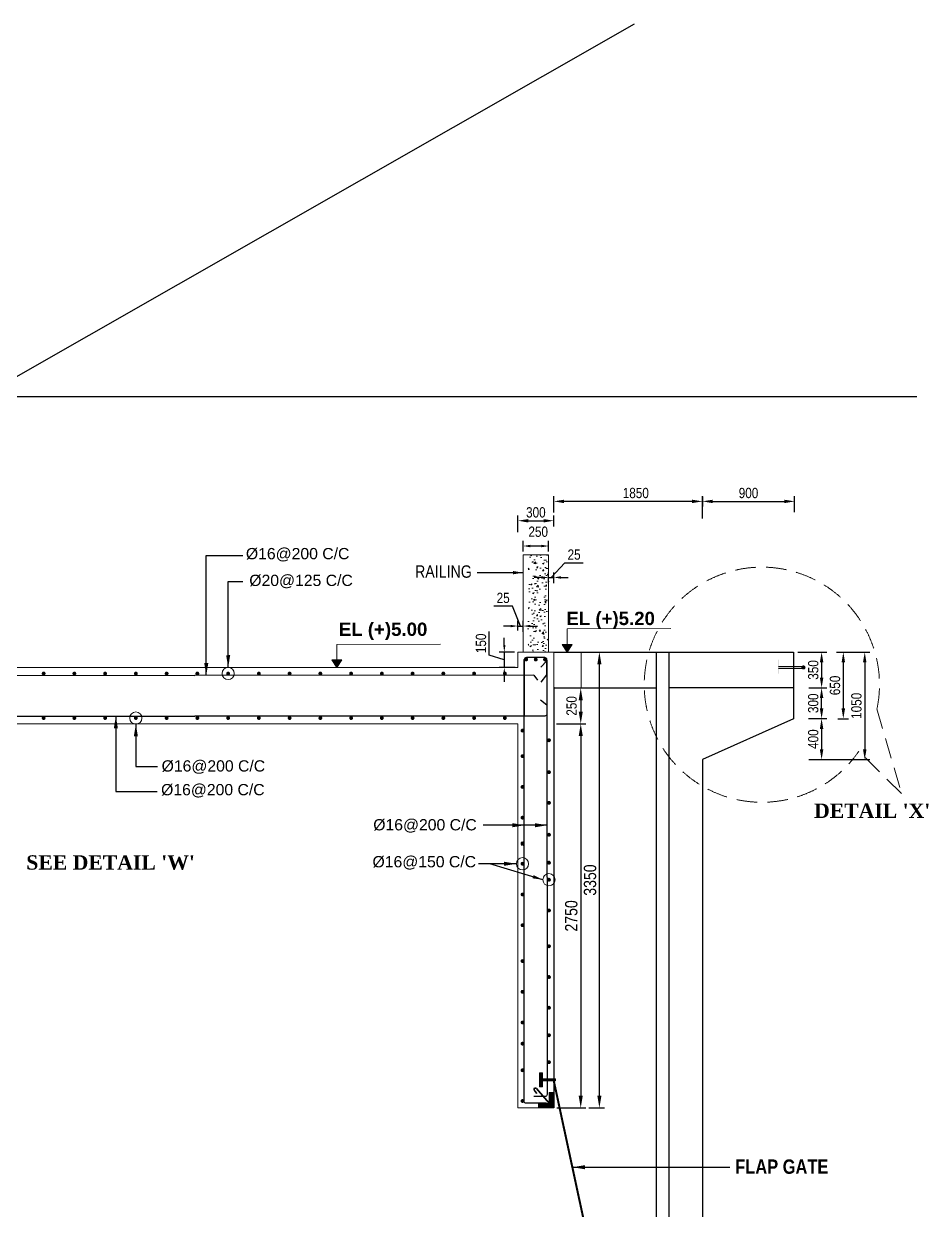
# Model space of a CAD drawing. Extents: x -119161 to 3778985, y -718511 to -30958.
# Drawn here: x 2869288 to 2877938, y -256060 to -244476 of the extents above; entities that cross this region are included whole.
import ezdxf

# ---------------------------------------------------------------- set-up
doc = ezdxf.new("R2010")
doc.units = 0
doc.header["$MEASUREMENT"] = 0
doc.linetypes.add('DASHED', pattern=[0.75, 0.5, -0.25])
doc.layers.get('DEFPOINTS').update_dxf_attribs({"linetype": 'CONTINUOUS'})
for name, color, linetype, lineweight in [('Dim', 7, 'CONTINUOUS', 9), ('Grid Line_Outer', 7, 'CONTINUOUS', 5), ('ROD', 1, 'CONTINUOUS', 30)]:
    doc.layers.add(name, color=color, linetype=linetype, lineweight=lineweight)
for name, color, linetype in [('LINE', 7, 'CONTINUOUS'), ('REINF.', 1, 'CONTINUOUS'), ('TXT', 7, 'CONTINUOUS')]:
    doc.layers.add(name, color=color, linetype=linetype)
doc.styles.add('ARIAL', font='ARIALN.TTF')
doc.styles.add('DIM', font='isocp3.shx')
doc.styles.get("Standard").update_dxf_attribs({"font": 'times.ttf', "height": 250})
doc.dimstyles.new('dim_20', dxfattribs={"dimtxt": 40, "dimasz": 40, "dimexe": 20, "dimexo": 20, "dimgap": 15, "dimtad": 1, "dimdec": 0, "dimzin": 0, "dimdsep": 46, "dimtxsty": 'DIM', "dimcen": 150, "dimclrd": 5, "dimclre": 5, "dimclrt": 7, "dimadec": 0, "dimazin": 0, "dimtfac": 1, "dimtdec": 0, "dimtmove": 0, "dimatfit": 3, "dimfxl": 20, "dimtolj": 1, "dimtzin": 0, "dimarcsym": 0})
doc.dimstyles.new('dim_50', dxfattribs={"dimtxt": 100, "dimasz": 100, "dimexe": 50, "dimexo": 30, "dimgap": 30, "dimtad": 1, "dimdec": 0, "dimzin": 0, "dimdsep": 46, "dimtxsty": 'DIM', "dimcen": 0.09, "dimclrd": 5, "dimclre": 5, "dimclrt": 7, "dimadec": 0, "dimazin": 0, "dimtfac": 1, "dimtdec": 0, "dimtmove": 0, "dimatfit": 3, "dimfxl": 1, "dimtolj": 1, "dimtzin": 0, "dimarcsym": 1})

# ---------------------------------------------------------------- blocks, each defined once
blk = doc.blocks.new('*D25')
at = {"layer": 'DEFPOINTS', "color": 0, "lineweight": -2}
for p in [(2874754, -250610), (2874905, -250610), (2874773, -255061)]:
    blk.add_point(p, dxfattribs=at)
at = {"layer": 'Dim', "color": 5, "lineweight": -2}
for p, q in [((2874784, -250610), (2874955, -250610)), ((2874905, -254941), (2874905, -250730)), ((2874803, -255061), (2874955, -255061))]:
    blk.add_line(p, q, dxfattribs=at)
for points in [[(2874885, -250730), (2874925, -250730), (2874905, -250610)], [(2874885, -254941), (2874925, -254941), (2874905, -255061)]]:
    blk.add_solid(points, dxfattribs=at)
at = {"layer": 'Dim', "color": 7, "insert": (2874814, -252836), "char_height": 120, "attachment_point": 5, "rotation": 90, "style": 'ARIAL'}
blk.add_mtext('\\A1;3350', dxfattribs=at)
blk = doc.blocks.new('*D26')
at = {"layer": 'DEFPOINTS', "color": 0, "lineweight": -2}
for p in [(2874456, -251311), (2874460, -255061), (2874723, -255061)]:
    blk.add_point(p, dxfattribs=at)
at = {"layer": 'Dim', "color": 5, "lineweight": -2}
for p, q in [((2874486, -251311), (2874773, -251311)), ((2874723, -251431), (2874723, -254941)), ((2874490, -255061), (2874773, -255061))]:
    blk.add_line(p, q, dxfattribs=at)
for points in [[(2874703, -251431), (2874743, -251431), (2874723, -251311)], [(2874703, -254941), (2874743, -254941), (2874723, -255061)]]:
    blk.add_solid(points, dxfattribs=at)
at = {"layer": 'Dim', "color": 7, "insert": (2874631, -253186), "char_height": 120, "attachment_point": 5, "rotation": 90, "style": 'ARIAL'}
blk.add_mtext('\\A1;2750', dxfattribs=at)
blk = doc.blocks.new('*D27')
at = {"layer": 'DEFPOINTS', "color": 0, "lineweight": -2}
for p in [(2874460, -249328), (2874110, -249470), (2874460, -249413)]:
    blk.add_point(p, dxfattribs=at)
at = {"layer": 'Dim', "color": 5, "lineweight": -2}
for p, q in [((2874110, -249440), (2874110, -249278)), ((2874210, -249328), (2874360, -249328)), ((2874460, -249383), (2874460, -249278))]:
    blk.add_line(p, q, dxfattribs=at)
for points in [[(2874210, -249312), (2874210, -249345), (2874110, -249328)], [(2874360, -249312), (2874360, -249345), (2874460, -249328)]]:
    blk.add_solid(points, dxfattribs=at)
at = {"layer": 'Dim', "color": 7, "insert": (2874285, -249247), "char_height": 100, "attachment_point": 5, "style": 'ARIAL'}
blk.add_mtext('\\A1;300', dxfattribs=at)
blk = doc.blocks.new('*D32')
at = {"layer": 'DEFPOINTS', "color": 0, "lineweight": -2}
for p in [(2877187, -250611), (2877200, -251261), (2877285, -251261)]:
    blk.add_point(p, dxfattribs=at)
at = {"layer": 'Dim', "color": 5, "lineweight": -2}
for p, q in [((2877217, -250611), (2877335, -250611)), ((2877285, -250711), (2877285, -251161)), ((2877230, -251261), (2877335, -251261))]:
    blk.add_line(p, q, dxfattribs=at)
for points in [[(2877268, -250711), (2877302, -250711), (2877285, -250611)], [(2877268, -251161), (2877302, -251161), (2877285, -251261)]]:
    blk.add_solid(points, dxfattribs=at)
at = {"layer": 'Dim', "color": 7, "insert": (2877204, -250936), "char_height": 100, "attachment_point": 5, "rotation": 90, "style": 'ARIAL'}
blk.add_mtext('\\A1;650', dxfattribs=at)
blk = doc.blocks.new('*D33')
at = {"layer": 'DEFPOINTS', "color": 0, "lineweight": -2}
for p in [(2876810, -250611), (2876920, -250960), (2877073, -250960)]:
    blk.add_point(p, dxfattribs=at)
at = {"layer": 'Dim', "color": 5, "lineweight": -2}
for p, q in [((2876840, -250611), (2877123, -250611)), ((2877073, -250711), (2877073, -250860)), ((2876950, -250960), (2877123, -250960))]:
    blk.add_line(p, q, dxfattribs=at)
for points in [[(2877056, -250711), (2877090, -250711), (2877073, -250611)], [(2877056, -250860), (2877090, -250860), (2877073, -250960)]]:
    blk.add_solid(points, dxfattribs=at)
at = {"layer": 'Dim', "color": 7, "insert": (2876992, -250785), "char_height": 100, "attachment_point": 5, "rotation": 90, "style": 'ARIAL'}
blk.add_mtext('\\A1;350', dxfattribs=at)
blk = doc.blocks.new('*D34')
at = {"layer": 'DEFPOINTS', "color": 0, "lineweight": -2}
for p in [(2875910, -249062), (2876810, -249139), (2876810, -249276)]:
    blk.add_point(p, dxfattribs=at)
at = {"layer": 'Dim', "color": 5, "lineweight": -2}
for p, q in [((2875910, -249092), (2875910, -249189)), ((2876010, -249139), (2876710, -249139)), ((2876810, -249246), (2876810, -249089))]:
    blk.add_line(p, q, dxfattribs=at)
for points in [[(2876010, -249123), (2876010, -249156), (2875910, -249139)], [(2876710, -249123), (2876710, -249156), (2876810, -249139)]]:
    blk.add_solid(points, dxfattribs=at)
at = {"layer": 'Dim', "color": 7, "insert": (2876360, -249058), "char_height": 100, "attachment_point": 5, "style": 'ARIAL'}
blk.add_mtext('\\A1;900', dxfattribs=at)
blk = doc.blocks.new('*D35')
at = {"layer": 'DEFPOINTS', "color": 0, "lineweight": -2}
for p in [(2874107, -250611), (2873977, -250761), (2874113, -250761)]:
    blk.add_point(p, dxfattribs=at)
at = {"layer": 'Dim', "color": 5, "lineweight": -2}
for p, q in [((2873831, -250642), (2873831, -250409)), ((2873977, -250541), (2873977, -250471)), ((2873977, -250686), (2873831, -250642)), ((2874077, -250611), (2873927, -250611)), ((2873977, -250611), (2873977, -250761)), ((2873977, -250611), (2873977, -250761)), ((2874083, -250761), (2873927, -250761)), ((2873977, -250831), (2873977, -250901))]:
    blk.add_line(p, q, dxfattribs=at)
for points in [[(2873966, -250541), (2873989, -250541), (2873977, -250611)], [(2873966, -250831), (2873989, -250831), (2873977, -250761)]]:
    blk.add_solid(points, dxfattribs=at)
at = {"layer": 'Dim', "color": 7, "insert": (2873750, -250525), "char_height": 100, "attachment_point": 5, "rotation": 90, "style": 'ARIAL'}
blk.add_mtext('\\A1;150', dxfattribs=at)
blk = doc.blocks.new('*D61')
at = {"layer": 'DEFPOINTS', "color": 0, "lineweight": -2}
for p in [(2874460, -250961), (2874460, -251311), (2874723, -251311)]:
    blk.add_point(p, dxfattribs=at)
at = {"layer": 'Dim', "color": 5, "lineweight": -2}
for p, q in [((2874490, -250961), (2874773, -250961)), ((2874723, -251081), (2874723, -251191)), ((2874490, -251311), (2874773, -251311))]:
    blk.add_line(p, q, dxfattribs=at)
for points in [[(2874703, -251081), (2874743, -251081), (2874723, -250961)], [(2874703, -251191), (2874743, -251191), (2874723, -251311)]]:
    blk.add_solid(points, dxfattribs=at)
at = {"layer": 'Dim', "color": 7, "insert": (2874634, -251136), "char_height": 100, "attachment_point": 5, "rotation": 90, "style": 'ARIAL'}
blk.add_mtext('\\A1;250', dxfattribs=at)
blk = doc.blocks.new('*D38')
at = {"layer": 'DEFPOINTS', "color": 0, "lineweight": -2}
for p in [(2874460, -249882), (2874410, -249967), (2874460, -249967)]:
    blk.add_point(p, dxfattribs=at)
at = {"layer": 'Dim', "color": 5, "lineweight": -2}
for p, q in [((2874410, -249937), (2874410, -249832)), ((2874435, -249882), (2874568, -249740)), ((2874460, -249937), (2874460, -249832)), ((2874568, -249740), (2874748, -249740)), ((2874340, -249882), (2874270, -249882)), ((2874410, -249882), (2874460, -249882)), ((2874410, -249882), (2874460, -249882)), ((2874530, -249882), (2874600, -249882))]:
    blk.add_line(p, q, dxfattribs=at)
for points in [[(2874340, -249870), (2874340, -249894), (2874410, -249882)], [(2874530, -249870), (2874530, -249894), (2874460, -249882)]]:
    blk.add_solid(points, dxfattribs=at)
at = {"layer": 'Dim', "color": 7, "insert": (2874658, -249659), "char_height": 100, "attachment_point": 5, "style": 'ARIAL'}
blk.add_mtext('\\A1;25', dxfattribs=at)
blk = doc.blocks.new('*D39')
at = {"layer": 'DEFPOINTS', "color": 0, "lineweight": -2}
for p in [(2874160, -249575), (2874160, -249660), (2874410, -249660)]:
    blk.add_point(p, dxfattribs=at)
at = {"layer": 'Dim', "color": 5, "lineweight": -2}
for p, q in [((2874160, -249630), (2874160, -249525)), ((2874340, -249575), (2874230, -249575)), ((2874410, -249630), (2874410, -249525))]:
    blk.add_line(p, q, dxfattribs=at)
for points in [[(2874230, -249563), (2874230, -249587), (2874160, -249575)], [(2874340, -249563), (2874340, -249587), (2874410, -249575)]]:
    blk.add_solid(points, dxfattribs=at)
at = {"layer": 'Dim', "color": 7, "insert": (2874308, -249436), "char_height": 100, "attachment_point": 5, "style": 'ARIAL'}
blk.add_mtext('\\A1;250', dxfattribs=at)
blk = doc.blocks.new('*D40')
at = {"layer": 'DEFPOINTS', "color": 0, "lineweight": -2}
for p in [(2874160, -250356), (2874110, -250429), (2874160, -250442)]:
    blk.add_point(p, dxfattribs=at)
at = {"layer": 'Dim', "color": 5, "lineweight": -2}
for p, q in [((2874056, -250163), (2873876, -250163)), ((2874135, -250356), (2874056, -250163)), ((2874110, -250399), (2874110, -250306)), ((2874160, -250412), (2874160, -250306)), ((2874040, -250356), (2873970, -250356)), ((2874110, -250356), (2874160, -250356)), ((2874110, -250356), (2874160, -250356)), ((2874230, -250356), (2874300, -250356))]:
    blk.add_line(p, q, dxfattribs=at)
for points in [[(2874040, -250345), (2874040, -250368), (2874110, -250356)], [(2874230, -250345), (2874230, -250368), (2874160, -250356)]]:
    blk.add_solid(points, dxfattribs=at)
at = {"layer": 'Dim', "color": 7, "insert": (2873966, -250082), "char_height": 100, "attachment_point": 5, "style": 'ARIAL'}
blk.add_mtext('\\A1;25', dxfattribs=at)
blk = doc.blocks.new('*D41')
at = {"layer": 'DEFPOINTS', "color": 0, "lineweight": -2}
for p in [(2874460, -249139), (2874460, -249278), (2875910, -249335)]:
    blk.add_point(p, dxfattribs=at)
at = {"layer": 'Dim', "color": 5, "lineweight": -2}
for p, q in [((2874460, -249248), (2874460, -249089)), ((2875810, -249139), (2874560, -249139)), ((2875910, -249305), (2875910, -249089))]:
    blk.add_line(p, q, dxfattribs=at)
for points in [[(2874560, -249123), (2874560, -249156), (2874460, -249139)], [(2875810, -249123), (2875810, -249156), (2875910, -249139)]]:
    blk.add_solid(points, dxfattribs=at)
at = {"layer": 'Dim', "color": 7, "insert": (2875260, -249058), "char_height": 100, "attachment_point": 5, "rotation": 359.9982, "style": 'ARIAL'}
blk.add_mtext('\\A1;1850', dxfattribs=at)
blk = doc.blocks.new('*D51')
at = {"layer": 'DEFPOINTS', "color": 0, "lineweight": -2}
for p in [(2877218, -250611), (2877006, -251660), (2877494, -251660)]:
    blk.add_point(p, dxfattribs=at)
at = {"layer": 'Dim', "color": 5, "lineweight": -2}
for p, q in [((2877248, -250611), (2877544, -250611)), ((2877494, -250711), (2877494, -251560)), ((2877036, -251660), (2877544, -251660))]:
    blk.add_line(p, q, dxfattribs=at)
for points in [[(2877477, -250711), (2877511, -250711), (2877494, -250611)], [(2877477, -251560), (2877511, -251560), (2877494, -251660)]]:
    blk.add_solid(points, dxfattribs=at)
at = {"layer": 'Dim', "color": 7, "insert": (2877413, -251135), "char_height": 100, "attachment_point": 5, "rotation": 90, "style": 'ARIAL'}
blk.add_mtext('\\A1;1050', dxfattribs=at)
blk = doc.blocks.new('*D59')
at = {"layer": 'DEFPOINTS', "color": 0, "lineweight": -2}
for p in [(2876920, -250960), (2877073, -250960), (2876916, -251260)]:
    blk.add_point(p, dxfattribs=at)
at = {"layer": 'Dim', "color": 5, "lineweight": -2}
for p, q in [((2876950, -250960), (2877123, -250960)), ((2877073, -251160), (2877073, -251060)), ((2876946, -251260), (2877123, -251260))]:
    blk.add_line(p, q, dxfattribs=at)
for points in [[(2877056, -251060), (2877090, -251060), (2877073, -250960)], [(2877056, -251160), (2877090, -251160), (2877073, -251260)]]:
    blk.add_solid(points, dxfattribs=at)
at = {"layer": 'Dim', "color": 7, "insert": (2876992, -251110), "char_height": 100, "attachment_point": 5, "rotation": 90, "style": 'ARIAL'}
blk.add_mtext('\\A1;300', dxfattribs=at)
blk = doc.blocks.new('*D60')
at = {"layer": 'DEFPOINTS', "color": 0, "lineweight": -2}
for p in [(2876916, -251260), (2876920, -251660), (2877073, -251660)]:
    blk.add_point(p, dxfattribs=at)
at = {"layer": 'Dim', "color": 5, "lineweight": -2}
for p, q in [((2876946, -251260), (2877123, -251260)), ((2877073, -251360), (2877073, -251560)), ((2876950, -251660), (2877123, -251660))]:
    blk.add_line(p, q, dxfattribs=at)
for points in [[(2877056, -251360), (2877090, -251360), (2877073, -251260)], [(2877056, -251560), (2877090, -251560), (2877073, -251660)]]:
    blk.add_solid(points, dxfattribs=at)
at = {"layer": 'Dim', "color": 7, "insert": (2876992, -251460), "char_height": 100, "attachment_point": 5, "rotation": 90, "style": 'ARIAL'}
blk.add_mtext('\\A1;400', dxfattribs=at)

msp = doc.modelspace()

# ---------------------------------------------------------------- hatches: boundary and pattern name
at = {"layer": 'Dim'}
h = msp.add_hatch(dxfattribs=at)
h.set_pattern_fill('AR-CONC', color=8, scale=20)
h.set_pattern_definition([(50, (2481351.02, -273897.47), (143.452037, -12.550427), [15, -165]), (355, (2481351.02, -273897.47), (-27.750267, 150.438427), [12, -132]), (100.451444, (2481362.98, -273898.52), (115.70177, 137.888), [12.74804, -140.22842]), (46.1842, (2481351.02, -273857.47), (213.44827, -33.10386), [22.5, -247.5]), (96.635635, (2481368.8, -273860.23), (186.93239, 194.82372), [19.12207, -210.34275]), (351.184164, (2481351.02, -273857.47), (186.93239, 194.82372), [18, -198]), (21, (2481371.02, -273867.47), (119.38141, -80.523778), [15, -165]), (326, (2481371.02, -273867.47), (48.663066, 145.03001), [12, -132]), (71.451445, (2481380.97, -273874.18), (168.044475, 64.50623), [12.74804, -140.22842]), (37.5, (2481351.02, -273897.47), (2.431971, 66.578771), [0, -130.4, 0, -134, 0, -132.5]), (7.5, (2481351.02, -273897.47), (52.613907, 78.882342), [0, -76.4, 0, -127.4, 0, -50.5]), (327.5, (2481306.42, -273897.47), (106.764487, -4.510974), [0, -50, 0, -156, 0, -207]), (317.5, (2481286.42, -273897.47), (116.637234, 20.020996), [0, -65, 0, -103.6, 0, -147])])
h.paths.add_polyline_path([(2874409.7, -249660.5), (2874209.7, -249660.5), (2874209.7, -250610.5), (2874409.7, -250610.5)])
at = {"layer": 'Dim', "ltscale": 500}
h = msp.add_hatch(color=15, dxfattribs=at)
h.dxf.hatch_style = 1
h.paths.add_polyline_path([(2874590.3, -250536.5), (2874540.5, -250536.5), (2874590.3, -250610.4)])
h.paths.add_polyline_path([(2874640, -250536.5), (2874590.3, -250536.5), (2874590.3, -250610.4)])
h = msp.add_hatch(color=15, dxfattribs=at)
h.dxf.hatch_style = 1
h.paths.add_polyline_path([(2872343.3, -250686.6), (2872293.5, -250686.6), (2872343.3, -250760.5)])
h.paths.add_polyline_path([(2872393, -250686.6), (2872343.3, -250686.6), (2872343.3, -250760.5)])
at = {"layer": 'Grid Line_Outer', "ltscale": 2}
h = msp.add_hatch(dxfattribs=at)
h.set_pattern_fill('ANSI31', color=1, scale=0.49, angle=90)
h.set_pattern_definition([(135, (2856436.22097, -478850.72608), (-0.043310290348, -0.043310290348), [])])
h.paths.add_polyline_path([(2874348.6, -254775.2), (2874348.6, -254794.6), (2874477.9, -254794.6), (2874477.9, -254775.2)])
h.paths.add_polyline_path([(2874319.6, -254718.8), (2874319.6, -254851.6), (2874348.6, -254851.6), (2874348.6, -254718.8)])
h = msp.add_hatch(dxfattribs=at)
h.set_pattern_fill('ANSI31', color=1)
h.set_pattern_definition([(45, (2411653.65256, -220341.15797), (-0.08838834765, 0.08838834765), [])])
h.paths.add_polyline_path([(2874310.8, -255060.5), (2874312.8, -255016.8), (2874416.8, -255016.8), (2874414.3, -254910.2), (2874458.8, -254909.4), (2874458.8, -255060.5)])
at = {"layer": 'REINF.'}
h = msp.add_hatch(color=13, dxfattribs=at)
h.dxf.hatch_style = 1
h.paths.add_polyline_path([(2876797.5, -250757.8), (2876651, -250757.4), (2876651, -250821.3), (2876653.8, -250821.3), (2876653.8, -250769.7), (2876797.5, -250769.7)])
h.paths.add_polyline_path([(2876884, -250758), (2876797.5, -250757.8), (2876797.5, -250769.7), (2876884, -250769.7)])
h.paths.add_polyline_path([(2876797.5, -250752.6), (2876653.8, -250752.6), (2876653.8, -250684), (2876651, -250684), (2876651, -250757.4), (2876797.5, -250757.8)])
h.paths.add_polyline_path([(2876651, -250684), (2876646.6, -250684), (2876646.6, -250821.3), (2876651, -250821.3)])
h.paths.add_polyline_path([(2876884, -250752.6), (2876797.5, -250752.6), (2876797.5, -250757.8), (2876884, -250758)])

# ---------------------------------------------------------------- linework, layer by layer
at = {"layer": 'Dim', "color": 7}
msp.add_lwpolyline([(2874409.7, -250610.5), (2874409.7, -249660.5), (2874159.7, -249660.5), (2874159.7, -250610.5)], dxfattribs=at)
at = {"layer": 'Dim', "ltscale": 500}
for points in [[(2874590.3, -250610.4), (2874590.3, -250384.9), (2875600.9, -250381.6)], [(2872343.3, -250760.5), (2872343.3, -250535), (2873354.9, -250531.6)], [(2874590.3, -250610.4), (2874590.3, -250536.5), (2874540.5, -250536.5), (2874590.3, -250610.4)], [(2874590.3, -250610.4), (2874590.3, -250536.5), (2874640, -250536.5), (2874590.3, -250610.4)], [(2872343.3, -250760.5), (2872343.3, -250686.6), (2872293.5, -250686.6), (2872343.3, -250760.5)], [(2872343.3, -250760.5), (2872343.3, -250686.6), (2872393, -250686.6), (2872343.3, -250760.5)]]:
    msp.add_lwpolyline(points, dxfattribs=at)
at = {"layer": 'Dim', "color": 15}
msp.add_lwpolyline([(2874459.7, -250610.5), (2874727.2, -250610.5), (2874727.2, -250960.5), (2874459.7, -250960.5)], close=True, dxfattribs=at)
at = {"layer": 'Dim', "ltscale": 50}
msp.add_lwpolyline([(2874477.7, -250610.4), (2874702.8, -250610.4)], dxfattribs=at)
at = {"layer": 'Dim'}
msp.add_lwpolyline([(2876653.8, -250752.6), (2876884, -250752.6), (2876884, -250769.7), (2876653.8, -250769.7)], dxfattribs=at)
at = {"layer": 'Dim', "color": 7, "linetype": 'DASHED', "ltscale": 400}
msp.add_lwpolyline([(2877613.2, -251165.1), (2877852.5, -251991.4), (2877436, -251579)], dxfattribs=at)
at = {"layer": 'Dim', "color": 13, "lineweight": 18, "ltscale": 50, "const_width": 20}
msp.add_lwpolyline([(2874459.6, -254794.6), (2874901.6, -256852.1)], dxfattribs=at)
at = {"layer": 'Dim'}
for centre in [(2871282.3, -250819.9), (2870382.3, -251254.3), (2874154.7, -252676.7), (2874413, -252832.4)]:
    msp.add_circle(centre, 59.6, dxfattribs=at)
at = {"layer": 'Dim', "color": 7, "linetype": 'DASHED', "ltscale": 400}
msp.add_arc((2876490.2, -250929.1), 1147.6, 348.13273, 325.50417, dxfattribs=at)
at = {"layer": 'Grid Line_Outer', "color": 1, "ltscale": 2}
for points in [[(2874319.6, -254853.1), (2874319.6, -254718.8), (2874348.7, -254718.8), (2874348.7, -254853.1)], [(2874477.9, -254775.2), (2874477.9, -254794.6), (2874348.6, -254794.6), (2874348.6, -254775.2)]]:
    msp.add_lwpolyline(points, close=True, dxfattribs=at)
at = {"layer": 'Grid Line_Outer', "color": 1, "lineweight": 35, "ltscale": 2}
msp.add_lwpolyline([(2874433.5, -255036.7), (2874290.7, -254872, 0.9145528), (2874268.2, -254886), (2874268.2, -254886, 0.0226353), (2874279.9, -254900.8), (2874293.8, -254918.7)], format="xyb", dxfattribs=at)
at = {"layer": 'Grid Line_Outer', "color": 1, "ltscale": 2, "elevation": 0}
msp.add_lwpolyline([(2874310.8, -255060.5), (2874458.8, -255060.5), (2874458.8, -254909.4), (2874414.3, -254910.2), (2874416.8, -255016.8), (2874311.3, -255016.8)], dxfattribs=at)
at = {"layer": 'LINE', "color": 0, "linetype": 'ByBlock', "lineweight": -2}
msp.add_line((2861471.2, -252347.4), (2875246.7, -244476.3), dxfattribs=at)
at = {"layer": 'LINE', "lineweight": 15}
for p, q in [((2874307.8, -250610.6), (2874109.7, -250610.8)), ((2874109.7, -250610.8), (2874109.7, -250760.8)), ((2874307.8, -250610.6), (2874459.7, -250610.5)), ((2874108.4, -251310.5), (2874108.4, -255060.5))]:
    msp.add_line(p, q, dxfattribs=at)
at = {"layer": 'LINE', "ltscale": 500}
for p, q in [((2874459.7, -250610.5), (2875909.7, -250610.5)), ((2875909.5, -250610.5), (2876797.5, -250610.5)), ((2876797.5, -250610.5), (2876797.5, -250810.5)), ((2874459.7, -250960.5), (2875458.7, -250960.5)), ((2876797.5, -250960.5), (2875583.7, -250960.5))]:
    msp.add_line(p, q, dxfattribs=at)
at = {"layer": 'LINE'}
msp.add_lwpolyline([(2886943.2, -264640.9), (2863573.2, -264640.9), (2863573.2, -248114.9), (2886943.2, -248114.9)], close=True, dxfattribs=at)
at = {"layer": 'LINE', "ltscale": 500}
for points in [[(2875458.7, -250611.5), (2875458.8, -257010.5)], [(2875583.7, -250610.5), (2875583.8, -257010.5)], [(2876797.5, -250810.5), (2876797.5, -251260.5)], [(2874459.7, -250954.5), (2874459.7, -255060.5)], [(2876797.5, -251260.5), (2875909.9, -251660.4)], [(2875909.9, -251660.4), (2875909.9, -257010.5)]]:
    msp.add_lwpolyline(points, dxfattribs=at)
at = {"layer": 'LINE', "lineweight": 15}
for points in [[(2867809.1, -250760.5), (2874109.7, -250760.5)], [(2867809.5, -251310.5), (2874108.4, -251310.5)], [(2874108.4, -255060.5), (2874458.8, -255060.5)]]:
    msp.add_lwpolyline(points, dxfattribs=at)
at = {"layer": 'REINF.', "ltscale": 50, "const_width": 18.8}
for points in [[(2874181.3, -250682.7, 1), (2874200.1, -250682.7, 1)], [(2874293.4, -250683.5, -1), (2874274.6, -250683.5, -1)], [(2874383.9, -250683.5, -1), (2874365.1, -250683.5, -1)], [(2869491.7, -250819.9, -1), (2869473, -250819.9, -1)], [(2869773, -250819.9, 1), (2869791.7, -250819.9, 1)], [(2870073, -250819.9, 1), (2870091.7, -250819.9, 1)], [(2870391.7, -250819.9, -1), (2870373, -250819.9, -1)], [(2870691.7, -250819.9, -1), (2870673, -250819.9, -1)], [(2870991.7, -250819.9, -1), (2870973, -250819.9, -1)], [(2871273, -250819.9, 1), (2871291.7, -250819.9, 1)], [(2871573, -250819.9, 1), (2871591.7, -250819.9, 1)], [(2871891.7, -250819.9, -1), (2871873, -250819.9, -1)], [(2872173, -250819.9, 1), (2872191.7, -250819.9, 1)], [(2872473, -250819.9, 1), (2872491.7, -250819.9, 1)], [(2872791.7, -250819.9, -1), (2872773, -250819.9, -1)], [(2873091.7, -250819.9, -1), (2873073, -250819.9, -1)], [(2873391.7, -250819.9, -1), (2873373, -250819.9, -1)], [(2873673, -250819.9, 1), (2873691.7, -250819.9, 1)], [(2873991.7, -250819.9, -1), (2873973, -250819.9, -1)], [(2869491.7, -251254.3, -1), (2869473, -251254.3, -1)], [(2869773, -251254.3, 1), (2869791.7, -251254.3, 1)], [(2870073, -251254.3, 1), (2870091.7, -251254.3, 1)], [(2870391.7, -251254.3, -1), (2870373, -251254.3, -1)], [(2870691.7, -251254.3, -1), (2870673, -251254.3, -1)], [(2870991.7, -251254.3, -1), (2870973, -251254.3, -1)], [(2871273, -251254.3, 1), (2871291.7, -251254.3, 1)], [(2871573, -251254.3, 1), (2871591.7, -251254.3, 1)], [(2871891.7, -251254.3, -1), (2871873, -251254.3, -1)], [(2872173, -251254.3, 1), (2872191.7, -251254.3, 1)], [(2872473, -251254.3, 1), (2872491.7, -251254.3, 1)], [(2872791.7, -251254.3, -1), (2872773, -251254.3, -1)], [(2873091.7, -251254.3, -1), (2873073, -251254.3, -1)], [(2873391.7, -251254.3, -1), (2873373, -251254.3, -1)], [(2873673, -251254.3, 1), (2873691.7, -251254.3, 1)], [(2873991.7, -251254.3, -1), (2873973, -251254.3, -1)], [(2874154.7, -251386.1, -1), (2874154.7, -251367.4, -1)], [(2874413, -251481, -1), (2874413, -251462.3, -1)], [(2874154.7, -251636.1, -1), (2874154.7, -251617.4, -1)], [(2874413, -251791.8, -1), (2874413, -251773, -1)], [(2874154.7, -251936.1, -1), (2874154.7, -251917.4, -1)], [(2874413, -252091.8, -1), (2874413, -252073, -1)], [(2874154.7, -252236.1, -1), (2874154.7, -252217.4, -1)], [(2874413, -252384.1, 1), (2874413, -252402.8, 1)], [(2874154.7, -252464.4, -0.6001805), (2874154.7, -252495.7, -0.6001805)], [(2874154.7, -252667.4, 1), (2874154.7, -252686.1, 1)], [(2874413, -252656.9, 1), (2874413, -252675.7, 1)], [(2874413, -252841.8, -1), (2874413, -252823, -1)], [(2874154.7, -252986.1, -1), (2874154.7, -252967.4, -1)], [(2874413, -253141.8, -1), (2874413, -253123, -1)], [(2874154.7, -253286.1, -1), (2874154.7, -253267.4, -1)], [(2874413, -253473, 1), (2874413, -253491.8, 1)], [(2874154.7, -253617.4, 1), (2874154.7, -253636.1, 1)], [(2874413, -253773, 1), (2874413, -253791.8, 1)], [(2874154.7, -253917.4, 1), (2874154.7, -253936.1, 1)], [(2874413, -254073, 1), (2874413, -254091.8, 1)], [(2874154.7, -254217.4, 1), (2874154.7, -254236.1, 1)], [(2874413, -254360.7, -1), (2874413, -254341.9, -1)], [(2874154.7, -254423.9, 1), (2874154.7, -254442.6, 1)], [(2874413, -254623.4, -1), (2874413, -254604.6, -1)], [(2874154.7, -254683.3, 1), (2874154.7, -254702.1, 1)], [(2874154.7, -255002.1, -1), (2874154.7, -254983.3, -1)]]:
    msp.add_lwpolyline(points, format="xyb", close=True, dxfattribs=at)
at = {"layer": 'REINF.', "color": 1, "const_width": 20}
msp.add_lwpolyline([(2876896.1, -250750.2, 1), (2876896.1, -250770.2, 1)], format="xyb", close=True, dxfattribs=at)
at = {"layer": 'ROD'}
for points in [[(2874171.2, -252941.8), (2874171.3, -250682.9)], [(2874333.7, -250758.7), (2874393, -250694.3), (2874393, -250685.8)], [(2867651.9, -250837.1), (2870958.9, -250838)], [(2874266, -250837.1), (2870958.9, -250838)], [(2874266, -250837.1), (2874266, -250837.1), (2874301.3, -250883.6)]]:
    msp.add_lwpolyline(points, dxfattribs=at)
for points in [[(2874318.4, -250663.8), (2874233.4, -250663.8), (2874193.3, -250663.8, 0.4142151), (2874171.3, -250685.8), (2874171.3, -251235.5)], [(2874393, -250688.8), (2874393.9, -254928.8, -0.4142136), (2874373.9, -254948.8), (2874265.4, -254948.8)], [(2874335.4, -250904.4), (2874393, -250833.1), (2874393, -250685.8, 0.4142136), (2874371, -250663.8), (2874318.4, -250663.8)], [(2867587, -251075.6), (2867524.8, -251124.4), (2867524.8, -251213.5, 0.4142741), (2867546.8, -251235.5), (2870958.9, -251235.5)], [(2874330.9, -251075.6), (2874393.1, -251124.4), (2874393.1, -251213.5, -0.4142741), (2874371.1, -251235.5), (2870958.9, -251235.5)], [(2874387.3, -255015.5), (2874191, -255015.5, -0.4142375), (2874171, -254995.5), (2874171.2, -252832.7)]]:
    msp.add_lwpolyline(points, format="xyb", dxfattribs=at)

# ---------------------------------------------------------------- texts
at = {"layer": 'Dim', "color": 7, "char_height": 110, "attachment_point": 4}
for s, insert, width in [('{\\fArial|b0|i0|c0|p34;%%C16@200 C/C}', (2871455.8, -249660.3), 2524.191), ('{\\fArial|b0|i0|c0|p34;%%C20@125 C/C}', (2871489, -249921.4), 1145.252), ('{\\fArial|b0|i0|c0|p34;%%C16@200 C/C}', (2870633.6, -251732.8), 2524.191), ('{\\fArial|b0|i0|c0|p34;%%C16@200 C/C}', (2870628.5, -251964.4), 2524.191), ('{\\fArial|b0|i0|c0|p34;%%C16@200 C/C}', (2872698.4, -252307.1), 1145.252), ('{\\fArial|b0|i0|c0|p34;%%C16@150 C/C}', (2872691.4, -252667.7), 1145.252)]:
    msp.add_mtext(s, dxfattribs=dict(at, insert=insert, width=width))
at = {"layer": 'TXT', "color": 0, "attachment_point": 5, "style": 'ARIAL'}
for s, insert, char_height, width in [('{\\H1.1x;\\C7;RAILING\\fArial|b1|i0|c0|p34;\\H0.90909x;\\C6; }', (2873383.2, -249825), 110, 2026.922), ('{\\fArial|b1|i0|c0|p34;\\C6;EL (+)5.20}', (2875015, -250301.5), 130, 1034.81), ('{\\fArial|b1|i0|c0|p34;\\C6;EL (+)5.00}', (2872794.7, -250407.2), 130, 1034.81), ("{\\fTimes New Roman|b1|i0|c0|p18;\\C7;DETAIL 'X'}", (2877566.7, -252159.4), 140, 2026.922), ("{\\fTimes New Roman|b1|i0|c0|p18;\\C7;SEE DETAIL 'W'}", (2870135.9, -252665.9), 140, 2026.922), ('{\\fArial Narrow|b1|i0|c0|p34;\\C7;FLAP GATE}', (2876684.7, -255634.3), 140, 2026.922)]:
    msp.add_mtext(s, dxfattribs=dict(at, insert=insert, char_height=char_height, width=width))

# ---------------------------------------------------------------- dimensions: what is measured, and where the dimension line sits
at = {"layer": 'Dim'}
for base, p1, p2, angle, text, override, picture, middle in [((2874459.7, -249139.4), (2875909.9, -249334.8), (2874459.7, -249278.4), 179.99821, '1850', {"dimtxsty": 'ARIAL', "dimtmove": 1}, '*D41', (2875259.8, -249139.4)), ((2874159.7, -250356.4), (2874110, -250429.2), (2874159.7, -250441.9), 360, '25', {"dimasz": 70, "dimtxsty": 'ARIAL', "dimtmove": 1}, '*D40', (2874025.6, -250163.3)), ((2874722.7, -251310.5), (2874459.7, -250960.5), (2874459.7, -251310.5), 90, '250', {"dimasz": 120, "dimtxsty": 'ARIAL', "dimtmove": 2}, '*D61', (2874634.5, -251135.6))]:
    dim = msp.add_linear_dim(base=base, p1=p1, p2=p2, angle=angle, text=text, dimstyle='dim_50', override=override, dxfattribs=at)
    dim.commit()
    dim.dimension.update_dxf_attribs({"geometry": picture, "text_midpoint": middle, "dimtype": 160})
dim = msp.add_linear_dim(base=(2876810.3, -249139.4), p1=(2875909.9, -249062), p2=(2876810.3, -249276.5), dimstyle='dim_50', override={"dimtxsty": 'ARIAL', "dimtmove": 1}, dxfattribs=at)
dim.commit()
dim.dimension.update_dxf_attribs({"geometry": '*D34', "text_midpoint": (2876360.1, -249058.4)})
for base, p1, p2, text, override, picture, middle in [((2874459.7, -249328.4), (2874109.7, -249470), (2874459.7, -249412.8), '300', {"dimtxsty": 'ARIAL', "dimtmove": 1}, '*D27', (2874284.7, -249328.4)), ((2874459.7, -249881.9), (2874409.7, -249967.4), (2874459.7, -249967.4), '25', {"dimasz": 70, "dimtxsty": 'ARIAL', "dimtmove": 1}, '*D38', (2874598.4, -249739.8))]:
    dim = msp.add_linear_dim(base=base, p1=p1, p2=p2, text=text, dimstyle='dim_50', override=override, dxfattribs=at)
    dim.commit()
    dim.dimension.update_dxf_attribs({"geometry": picture, "text_midpoint": middle, "dimtype": 160})
dim = msp.add_linear_dim(base=(2874159.7, -249574.9), p1=(2874409.7, -249660.5), p2=(2874159.7, -249660.5), angle=180, dimstyle='dim_50', override={"dimasz": 70, "dimtxsty": 'ARIAL', "dimtmove": 1}, dxfattribs=at)
dim.commit()
dim.dimension.update_dxf_attribs({"geometry": '*D39', "text_midpoint": (2874308, -249516.6), "dimtype": 160})
for base, p1, p2, angle, override, picture, middle in [((2873977.2, -250760.8), (2874107.4, -250610.8), (2874112.7, -250760.8), 90, {"dimasz": 70, "dimtxsty": 'ARIAL', "dimtmove": 1}, '*D35', (2873750.1, -250612)), ((2877072.9, -250960.5), (2876810.2, -250610.5), (2876920, -250960.5), 90, {"dimtxsty": 'ARIAL', "dimtmove": 1}, '*D33', (2876991.9, -250785.5)), ((2877494.1, -251660.4), (2877218.2, -250610.5), (2877006, -251660.4), 90, {"dimtxt": 100, "dimasz": 100, "dimtxsty": 'ARIAL', "dimtmove": 1}, '*D51', (2877413, -251135.4)), ((2877285, -251260.5), (2877187.1, -250610.5), (2877199.5, -251260.5), 90, {"dimtxt": 100, "dimasz": 100, "dimtxsty": 'ARIAL', "dimtmove": 1}, '*D32', (2877204, -250935.5)), ((2877072.9, -250960.5), (2876916.3, -251260.4), (2876920, -250960.5), 270, {"dimtxsty": 'ARIAL', "dimtmove": 1}, '*D59', (2876991.9, -251110.4)), ((2877072.9, -251660.4), (2876916.3, -251260.4), (2876920, -251660.4), 90, {"dimtxsty": 'ARIAL', "dimtmove": 1}, '*D60', (2876991.9, -251460.4))]:
    dim = msp.add_linear_dim(base=base, p1=p1, p2=p2, angle=angle, dimstyle='dim_50', override=override, dxfattribs=at)
    dim.commit()
    dim.dimension.update_dxf_attribs({"geometry": picture, "text_midpoint": middle})
for base, p1, p2, text, picture, middle in [((2874905.3, -250610.4), (2874772.7, -255060.6), (2874754.5, -250610.4), '3350', '*D25', (2874814, -252835.5)), ((2874722.7, -255060.5), (2874455.6, -251310.5), (2874459.9, -255060.5), '2750', '*D26', (2874631.5, -253185.5))]:
    dim = msp.add_linear_dim(base=base, p1=p1, p2=p2, angle=90, text=text, dimstyle='dim_50', override={"dimtxt": 120, "dimasz": 120, "dimtxsty": 'ARIAL', "dimtmove": 1}, dxfattribs=at)
    dim.commit()
    dim.dimension.update_dxf_attribs({"geometry": picture, "text_midpoint": middle})

# ---------------------------------------------------------------- leaders
at = {"layer": 'Dim', "ltscale": 50}
for points in [[(2871069.4, -250838.4), (2871069.4, -249667.7), (2871425.6, -249667.7)], [(2871283.2, -250760.5), (2871281.9, -249921.3), (2871426.7, -249921.3)], [(2870187.1, -251235.7), (2870187.1, -251970.5), (2870589.5, -251970.5)], [(2870382.3, -251313.9), (2870382, -251728.8), (2870592.5, -251728.8)], [(2874176.3, -252300.7), (2873769.3, -252300.7)], [(2874396.8, -252300.7), (2873769.3, -252300.7)], [(2874095.1, -252677.3), (2873771.9, -252676.3)]]:
    msp.add_leader(points, dimstyle='dim_20', override={"dimasz": 120, "dimtad": 0}, dxfattribs=at)
at = {"layer": 'Dim'}
for points, override in [([(2874160.8, -249835.3), (2873713.4, -249835.3)], {"dimgap": 30, "dimtad": 0}), ([(2874643, -255639.4), (2876176.2, -255639.4)], {"dimtxt": 120, "dimasz": 120, "dimtxsty": 'ARIAL', "dimtmove": 1})]:
    msp.add_leader(points, dimstyle='dim_50', override=override, dxfattribs=at)
at = {"layer": 'Dim', "color": 3}
msp.add_leader([(2874353.3, -252832.4), (2873834.5, -252676.5), (2873724.7, -252676.5)], dimstyle='dim_50', override={"dimgap": 30, "dimtad": 0}, dxfattribs=at)

doc.saveas('drawing.dxf')
